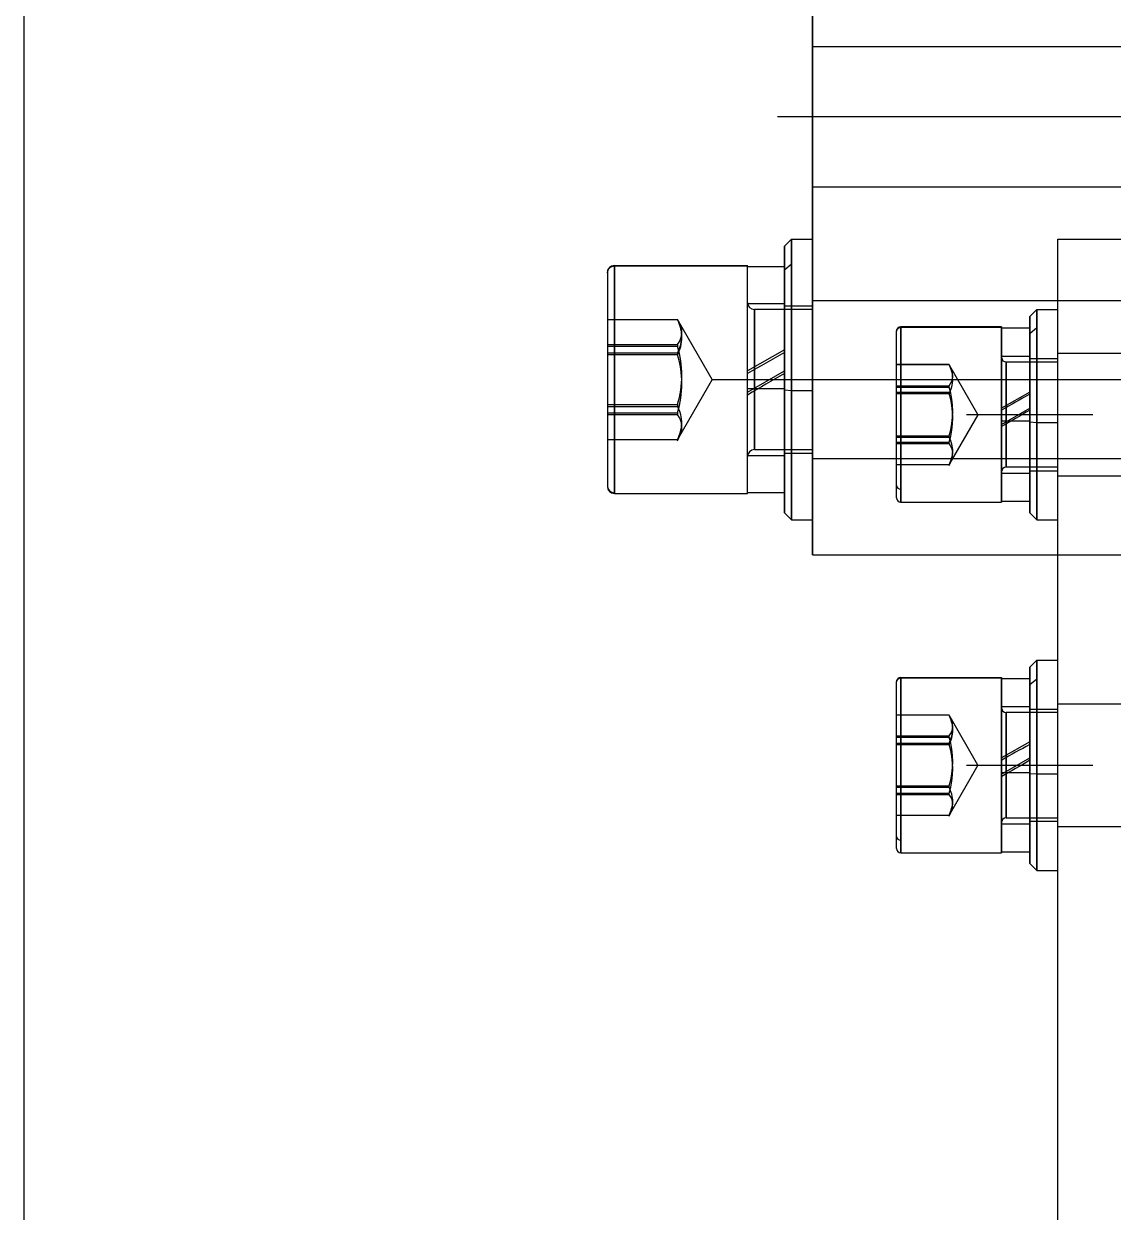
# Model space of a CAD drawing. Extents: x 250 to 718, y 586 to 1448.
# Drawn here: x 421 to 483.2, y 1135.7 to 1203.5 of the extents above; entities that cross this region are included whole.
import ezdxf

# ---------------------------------------------------------------- set-up
doc = ezdxf.new("R2010")
doc.units = 0
doc.layers.get('0').update_dxf_attribs({"linetype": 'CONTINUOUS'})
for name, color, linetype in [('中心线', 1, 'CONTINUOUS'), ('尺寸', 3, 'CONTINUOUS'), ('虚线', 5, 'CONTINUOUS')]:
    doc.layers.add(name, color=color, linetype=linetype)

msp = doc.modelspace()

# ---------------------------------------------------------------- linework, layer by layer
for p, q in [((466.009145, 1238.17633), (466.009145, 1173.17633)), ((464.409145, 1190.77633), (464.809145, 1191.17633)), ((464.809145, 1191.17633), (464.809145, 1175.17633)), ((464.809145, 1191.17633), (466.009145, 1191.17633)), ((480.009145, 1191.17633), (486.009145, 1191.17633)), ((480.009145, 1115.17633), (480.009145, 1191.17633)), ((464.409145, 1190.77633), (464.409145, 1175.57633)), ((454.309145, 1189.27633), (454.309145, 1177.07633)), ((454.709145, 1189.67633), (462.309145, 1189.67633)), ((454.709145, 1189.67633), (454.709145, 1189.65653)), ((454.709145, 1189.65653), (454.709145, 1189.67633)), ((454.709145, 1189.67633), (454.709145, 1189.65653)), ((454.709145, 1189.65653), (454.709145, 1189.67633)), ((454.709145, 1189.65653), (462.309145, 1189.65653)), ((454.709145, 1189.65653), (454.709145, 1176.71543)), ((454.709145, 1189.65653), (454.709145, 1176.71543)), ((462.309145, 1176.67633), (462.309145, 1189.67633)), ((462.309145, 1189.61633), (464.409145, 1189.61633)), ((464.409145, 1189.44133), (464.809145, 1189.77113)), ((478.409145, 1186.77633), (478.809145, 1187.17633)), ((478.809145, 1187.17633), (480.009145, 1187.17633)), ((478.809145, 1187.17633), (478.809145, 1175.17633)), ((478.409145, 1186.77633), (478.409145, 1175.57633)), ((470.809145, 1176.42633), (470.809145, 1185.92633)), ((476.809145, 1186.17633), (471.059145, 1186.17633)), ((471.059145, 1186.17633), (471.059145, 1186.16273)), ((471.059145, 1186.16273), (471.059145, 1186.17633)), ((471.059145, 1186.16273), (471.059145, 1186.17633)), ((471.059145, 1186.17633), (471.059145, 1186.16273)), ((471.059145, 1186.16273), (476.809145, 1186.16273)), ((471.059145, 1186.16273), (471.059145, 1176.92553)), ((471.059145, 1186.16273), (471.059145, 1176.92553)), ((476.809145, 1186.17633), (476.809145, 1176.17633)), ((476.809145, 1186.11633), (478.409145, 1186.11633)), ((478.409145, 1185.80643), (478.809145, 1186.13713)), ((462.309145, 1182.67353), (464.409145, 1182.67353)), ((464.409145, 1182.58303), (464.809145, 1182.55173)), ((464.809145, 1182.55173), (466.009145, 1182.55173)), ((476.809145, 1180.81213), (478.409145, 1180.81213)), ((478.409145, 1180.76343), (478.809145, 1180.73393)), ((478.809145, 1180.73393), (480.009145, 1180.73393)), ((471.059145, 1176.92553), (471.059145, 1176.17633)), ((471.059145, 1176.92553), (471.059145, 1176.17633)), ((454.709145, 1176.71543), (454.709145, 1176.67633)), ((454.709145, 1176.71543), (454.709145, 1176.67633)), ((454.709145, 1176.67633), (462.309145, 1176.67633)), ((462.309145, 1176.73633), (464.409145, 1176.73633)), ((476.809145, 1176.23633), (478.409145, 1176.23633)), ((464.409145, 1175.57633), (464.809145, 1175.17633)), ((471.059145, 1176.17633), (471.059145, 1176.18993)), ((471.059145, 1176.17633), (471.059145, 1176.18993)), ((471.059145, 1176.17633), (476.809145, 1176.17633)), ((478.409145, 1175.57633), (478.809145, 1175.17633)), ((464.809145, 1175.17633), (466.009145, 1175.17633)), ((478.809145, 1175.17633), (480.009145, 1175.17633)), ((466.009145, 1173.17633), (480.009145, 1173.17633)), ((478.409145, 1166.77633), (478.809145, 1167.17633)), ((478.409145, 1166.77633), (478.409145, 1155.57633)), ((478.809145, 1167.17633), (478.809145, 1155.17633)), ((478.809145, 1167.17633), (480.009145, 1167.17633)), ((471.059145, 1166.17633), (476.809145, 1166.17633)), ((471.059145, 1166.15893), (471.059145, 1166.17633)), ((471.059145, 1166.17633), (471.059145, 1166.15893)), ((471.059145, 1166.15893), (471.059145, 1166.17633)), ((471.059145, 1166.17633), (471.059145, 1166.15893)), ((471.059145, 1166.15893), (476.809145, 1166.15893)), ((471.059145, 1166.15893), (471.059145, 1156.90063)), ((471.059145, 1166.15893), (471.059145, 1156.90063)), ((476.809145, 1166.17633), (476.809145, 1156.17633)), ((476.809145, 1166.11633), (478.409145, 1166.11633)), ((478.409145, 1165.77613), (478.809145, 1166.10473)), ((470.809145, 1156.42633), (470.809145, 1165.92633)), ((476.809145, 1160.76513), (478.409145, 1160.76513)), ((478.409145, 1160.71013), (478.809145, 1160.67683)), ((478.809145, 1160.67683), (480.009145, 1160.67683)), ((471.059145, 1156.90063), (471.059145, 1156.17633)), ((471.059145, 1156.90063), (471.059145, 1156.17633)), ((471.059145, 1156.17633), (471.059145, 1156.19373)), ((471.059145, 1156.17633), (471.059145, 1156.19373)), ((471.059145, 1156.17633), (476.809145, 1156.17633)), ((476.809145, 1156.23633), (478.409145, 1156.23633)), ((478.409145, 1155.57633), (478.809145, 1155.17633)), ((478.809145, 1155.17633), (480.009145, 1155.17633))]:
    msp.add_line(p, q)
for points in [[(454.309145, 1189.25773), (454.339545, 1189.41033), (454.426345, 1189.53973), (454.556045, 1189.62613), (454.709145, 1189.65653)], [(454.309145, 1189.25773), (454.339545, 1189.41033), (454.426345, 1189.53973), (454.556045, 1189.62613), (454.709145, 1189.65653)], [(470.809145, 1185.91343), (470.828145, 1186.00883), (470.882345, 1186.08973), (470.963445, 1186.14373), (471.059145, 1186.16273)], [(470.809145, 1185.91343), (470.828145, 1186.00883), (470.882345, 1186.08973), (470.963445, 1186.14373), (471.059145, 1186.16273)], [(454.309145, 1177.11303), (454.339545, 1176.96093), (454.426345, 1176.83193), (454.556045, 1176.74573), (454.709145, 1176.71543)], [(454.309145, 1177.11303), (454.339545, 1176.96093), (454.426345, 1176.83193), (454.556045, 1176.74573), (454.709145, 1176.71543)], [(470.809145, 1177.13813), (470.828145, 1177.05673), (470.882345, 1176.98783), (470.963445, 1176.94173), (471.059145, 1176.92553)], [(470.809145, 1177.13813), (470.828145, 1177.05673), (470.882345, 1176.98783), (470.963445, 1176.94173), (471.059145, 1176.92553)], [(470.809145, 1165.90983), (470.828145, 1166.00523), (470.882345, 1166.08603), (470.963445, 1166.14003), (471.059145, 1166.15893)], [(470.809145, 1165.90983), (470.828145, 1166.00523), (470.882345, 1166.08603), (470.963445, 1166.14003), (471.059145, 1166.15893)], [(470.809145, 1157.11443), (470.828145, 1157.03263), (470.882345, 1156.96323), (470.963445, 1156.91693), (471.059145, 1156.90063)], [(470.809145, 1157.11443), (470.828145, 1157.03263), (470.882345, 1156.96323), (470.963445, 1156.91693), (471.059145, 1156.90063)]]:
    msp.add_lwpolyline(points)
for centre, radius, start, end in [((454.709145, 1189.27633), 0.4, 90, 180), ((471.059145, 1185.92633), 0.25, 90, 180), ((454.709145, 1177.07633), 0.4, 180, 270), ((471.059145, 1176.42633), 0.25, 180, 270), ((471.059145, 1165.92633), 0.25, 90, 180), ((471.059145, 1156.42633), 0.25, 180, 270)]:
    msp.add_arc(centre, radius, start, end)
at = {"layer": '中心线'}
for p, q in [((464.009145, 1198.17633), (488.009145, 1198.17633)), ((460.309145, 1183.17633), (466.409145, 1183.17633)), ((462.409145, 1183.17633), (468.009145, 1183.17633)), ((464.009145, 1183.17633), (488.009145, 1183.17633)), ((474.809145, 1181.17633), (480.409145, 1181.17633)), ((476.409145, 1181.17633), (482.009145, 1181.17633)), ((474.809145, 1161.17633), (480.409145, 1161.17633)), ((476.409145, 1161.17633), (482.009145, 1161.17633))]:
    msp.add_line(p, q, dxfattribs=at)
at = {"layer": '尺寸'}
msp.add_line((421.009145, 1269.17633), (421.009145, 929.67633), dxfattribs=at)
at = {"layer": '虚线'}
for p, q in [((466.009145, 1173.17633), (466.009145, 1238.17633)), ((466.009145, 1202.17633), (506.009145, 1202.17633)), ((466.009145, 1194.17633), (510.009145, 1194.17633)), ((464.809145, 1175.17633), (464.809145, 1191.17633)), ((480.009145, 1191.17633), (486.009145, 1191.17633)), ((480.009145, 1115.17633), (480.009145, 1191.17633)), ((464.409145, 1175.57633), (464.409145, 1190.77633)), ((454.309145, 1189.27633), (454.309145, 1177.09493)), ((454.709145, 1176.69613), (454.709145, 1189.65653)), ((454.709145, 1176.69613), (454.709145, 1189.65653)), ((462.309145, 1176.67633), (462.309145, 1189.65653)), ((462.309145, 1187.51633), (464.409145, 1187.51633)), ((466.009145, 1187.17633), (462.709145, 1187.17633)), ((462.709145, 1184.81413), (462.709145, 1187.17633)), ((462.709145, 1187.17633), (462.709145, 1181.53853)), ((462.709145, 1184.81413), (462.709145, 1187.17633)), ((462.709145, 1187.17633), (462.709145, 1181.53853)), ((464.409145, 1187.37633), (466.009145, 1187.37633)), ((466.009145, 1187.67633), (486.009145, 1187.67633)), ((478.809145, 1175.17633), (478.809145, 1187.17633)), ((454.309145, 1186.60133), (458.309145, 1186.60133)), ((454.309145, 1186.59243), (458.309145, 1186.59243)), ((458.309145, 1186.60133), (458.309145, 1186.59243)), ((460.286945, 1183.18213), (458.371045, 1186.50073)), ((478.409145, 1175.57633), (478.409145, 1186.77633)), ((470.809145, 1177.13813), (470.809145, 1185.92633)), ((471.059145, 1176.18993), (471.059145, 1186.16273)), ((471.059145, 1176.18993), (471.059145, 1186.16273)), ((476.809145, 1176.18993), (476.809145, 1186.16273)), ((454.309145, 1185.16583), (458.309145, 1185.16583)), ((454.309145, 1185.07133), (458.309145, 1185.07133)), ((458.309145, 1185.16583), (458.309145, 1185.07133)), ((454.309145, 1184.70633), (458.309145, 1184.70633)), ((454.309145, 1184.60293), (458.309145, 1184.60293)), ((458.309145, 1184.70633), (458.309145, 1184.60293)), ((464.409145, 1184.87883), (462.309145, 1183.67913)), ((462.709145, 1179.17633), (462.709145, 1184.81413)), ((462.709145, 1179.17633), (462.709145, 1184.81413)), ((476.809145, 1184.51633), (478.409145, 1184.51633)), ((478.409145, 1184.37633), (480.009145, 1184.37633)), ((480.009145, 1184.67633), (486.009145, 1184.67633)), ((462.309145, 1182.46143), (464.409145, 1183.67913)), ((473.809145, 1184.03293), (470.809145, 1184.03293)), ((470.809145, 1184.02643), (473.809145, 1184.02643)), ((473.809145, 1184.02643), (473.809145, 1184.03293)), ((475.458445, 1181.18123), (473.858445, 1183.95243)), ((477.059145, 1184.17633), (480.009145, 1184.17633)), ((477.059145, 1184.17633), (477.059145, 1182.41653)), ((477.059145, 1179.93613), (477.059145, 1184.17633)), ((477.059145, 1179.93613), (477.059145, 1184.17633)), ((477.059145, 1184.17633), (477.059145, 1182.41653)), ((460.286945, 1183.17053), (458.371045, 1179.85193)), ((460.286945, 1183.17053), (460.286945, 1183.18213)), ((470.809145, 1182.82233), (473.809145, 1182.82233)), ((470.809145, 1182.74903), (473.809145, 1182.74903)), ((470.809145, 1182.46023), (473.809145, 1182.46023)), ((470.809145, 1182.38043), (473.809145, 1182.38043)), ((473.809145, 1182.74903), (473.809145, 1182.82233)), ((473.809145, 1182.38043), (473.809145, 1182.46023)), ((478.409145, 1182.45543), (476.809145, 1181.54053)), ((477.059145, 1182.41653), (477.059145, 1178.17633)), ((477.059145, 1182.41653), (477.059145, 1178.17633)), ((454.309145, 1181.74973), (458.309145, 1181.74973)), ((454.309145, 1181.64633), (458.309145, 1181.64633)), ((458.309145, 1181.74973), (458.309145, 1181.64633)), ((454.309145, 1181.28133), (458.309145, 1181.28133)), ((454.309145, 1181.18683), (458.309145, 1181.18683)), ((458.309145, 1181.28133), (458.309145, 1181.18683)), ((462.709145, 1181.53853), (462.709145, 1180.14993)), ((462.709145, 1181.53853), (462.709145, 1180.14993)), ((475.458445, 1181.17143), (473.858445, 1178.40023)), ((475.458445, 1181.18123), (475.458445, 1181.17143)), ((476.809145, 1180.61293), (478.409145, 1181.54053)), ((454.309145, 1179.76023), (458.309145, 1179.76023)), ((454.309145, 1179.75133), (458.309145, 1179.75133)), ((458.309145, 1179.76023), (458.309145, 1179.75133)), ((462.709145, 1180.14993), (462.709145, 1179.17633)), ((462.709145, 1180.14993), (462.709145, 1179.17633)), ((470.809145, 1179.97223), (473.809145, 1179.97223)), ((470.809145, 1179.89243), (473.809145, 1179.89243)), ((473.809145, 1179.89243), (473.809145, 1179.97223)), ((477.059145, 1179.07363), (477.059145, 1179.93613)), ((477.059145, 1179.07363), (477.059145, 1179.93613)), ((462.709145, 1179.17633), (466.009145, 1179.17633)), ((464.409145, 1178.97633), (466.009145, 1178.97633)), ((470.809145, 1179.60363), (473.809145, 1179.60363)), ((470.809145, 1179.53033), (473.809145, 1179.53033)), ((473.809145, 1179.53033), (473.809145, 1179.60363)), ((477.059145, 1178.17633), (477.059145, 1179.07363)), ((477.059145, 1178.17633), (477.059145, 1179.07363)), ((462.309145, 1178.83633), (464.409145, 1178.83633)), ((466.009145, 1178.67633), (486.009145, 1178.67633)), ((470.809145, 1178.32623), (473.809145, 1178.32623)), ((473.809145, 1178.31973), (473.809145, 1178.32623)), ((476.809145, 1177.83633), (478.409145, 1177.83633)), ((480.009145, 1178.17633), (477.059145, 1178.17633)), ((478.409145, 1177.97633), (480.009145, 1177.97633)), ((480.009145, 1177.67633), (486.009145, 1177.67633)), ((454.709145, 1176.67633), (454.709145, 1176.69613)), ((454.709145, 1176.67633), (454.709145, 1176.69613)), ((466.009145, 1173.17633), (506.009145, 1173.17633)), ((478.409145, 1155.57633), (478.409145, 1166.77633)), ((478.809145, 1155.17633), (478.809145, 1167.17633)), ((471.059145, 1156.19373), (471.059145, 1166.15893)), ((471.059145, 1156.19373), (471.059145, 1166.15893)), ((476.809145, 1156.19373), (476.809145, 1166.15893)), ((473.809145, 1164.03123), (470.809145, 1164.03123)), ((470.809145, 1158.32143), (470.809145, 1164.03123)), ((473.809145, 1164.02383), (473.809145, 1164.03123)), ((476.809145, 1164.51633), (478.409145, 1164.51633)), ((480.009145, 1164.17633), (477.059145, 1164.17633)), ((477.059145, 1164.17633), (477.059145, 1162.39043)), ((477.059145, 1159.96223), (477.059145, 1164.17633)), ((477.059145, 1164.17633), (477.059145, 1162.39043)), ((477.059145, 1159.96223), (477.059145, 1164.17633)), ((478.409145, 1164.37633), (480.009145, 1164.37633)), ((480.009145, 1164.67633), (526.009145, 1164.67633)), ((475.458445, 1161.18123), (473.865745, 1163.93983)), ((470.809145, 1162.84463), (473.809145, 1162.84463)), ((470.809145, 1162.77183), (473.809145, 1162.77183)), ((473.809145, 1162.77183), (473.809145, 1162.84463)), ((470.809145, 1162.43583), (473.809145, 1162.43583)), ((470.809145, 1162.35553), (473.809145, 1162.35553)), ((473.809145, 1162.35553), (473.809145, 1162.43583)), ((478.409145, 1162.50083), (476.809145, 1161.58753)), ((477.059145, 1162.39043), (477.059145, 1158.17633)), ((477.059145, 1162.39043), (477.059145, 1158.17633)), ((476.809145, 1160.65973), (478.409145, 1161.58753)), ((475.458445, 1161.17143), (473.865745, 1158.41283)), ((475.458445, 1161.18123), (475.458445, 1161.17143)), ((470.809145, 1159.99713), (473.809145, 1159.99713)), ((473.809145, 1159.91683), (473.809145, 1159.99713)), ((477.059145, 1159.09413), (477.059145, 1159.96223)), ((477.059145, 1159.09413), (477.059145, 1159.96223)), ((470.809145, 1159.91683), (473.809145, 1159.91683)), ((470.809145, 1159.58083), (473.809145, 1159.58083)), ((470.809145, 1159.50803), (473.809145, 1159.50803)), ((473.809145, 1159.50803), (473.809145, 1159.58083)), ((477.059145, 1158.17633), (477.059145, 1159.09413)), ((477.059145, 1158.17633), (477.059145, 1159.09413)), ((470.809145, 1158.32883), (473.809145, 1158.32883)), ((473.809145, 1158.32143), (473.809145, 1158.32883)), ((477.059145, 1158.17633), (480.009145, 1158.17633)), ((478.409145, 1157.97633), (480.009145, 1157.97633)), ((476.809145, 1157.83633), (478.409145, 1157.83633)), ((480.009145, 1157.67633), (486.009145, 1157.67633))]:
    msp.add_line(p, q, dxfattribs=at)
for centre, radius, start, end in [((462.709145, 1187.57633), 0.4, 180, 270), ((456.403145, 1185.35883), 2.2752, 30.1252, 33.1011), ((456.427145, 1185.58843), 2.133, 2.714, 28.0778), ((457.418045, 1185.87603), 1.1395, 321.4432, 33.2443), ((456.427145, 1185.58843), 2.133, 331.6433, 359.9702), ((452.891345, 1183.41053), 5.6666, 342.957, 17.043), ((456.485645, 1185.69053), 2.0722, 331.6433, 359.9702), ((452.891345, 1182.94213), 5.6666, 342.957, 17.043), ((584.729245, 970.87013), 245.3662, 119.365, 119.9293), ((477.059145, 1184.42633), 0.25, 180, 270), ((473.050545, 1183.42163), 0.9667, 321.6919, 33.3052), ((472.259845, 1183.19213), 1.7596, 2.7478, 28.3013), ((472.183745, 1182.98083), 1.9362, 30.1198, 32.9147), ((588.840745, 967.30433), 249.4601, 119.9206, 120.4786), ((472.259845, 1183.19213), 1.7596, 331.4151, 359.953), ((469.295545, 1181.36063), 4.7223, 342.9018, 17.0982), ((469.295545, 1180.99203), 4.7223, 342.9018, 17.0982), ((576.741245, 1007.89383), 200.2465, 119.4102, 119.9371), ((456.485645, 1180.66213), 2.0722, 0.0298, 28.3567), ((457.418045, 1180.47663), 1.1395, 326.7562, 38.556), ((579.875745, 1005.17573), 203.3677, 119.9293, 120.4508), ((456.427145, 1180.76423), 2.133, 331.9222, 357.286), ((456.485645, 1180.66213), 2.0722, 331.9222, 357.286), ((456.405845, 1180.99213), 2.2721, 326.8981, 329.8782), ((472.309045, 1179.07483), 1.7085, 0.0424, 28.5895), ((462.709145, 1178.77633), 0.4, 90, 180), ((472.260845, 1179.16023), 1.7586, 331.6915, 357.2597), ((473.051945, 1178.93113), 0.9656, 326.6406, 38.3533), ((472.309045, 1179.07483), 1.7085, 331.6915, 357.2597), ((472.227645, 1179.34313), 1.8837, 327.0915, 329.9624), ((477.059145, 1177.92633), 0.25, 90, 180), ((472.215945, 1163.17873), 1.8035, 2.6951, 27.946), ((472.257945, 1163.00623), 1.8593, 30.1436, 33.4577), ((477.059145, 1164.42633), 0.25, 180, 270), ((473.086545, 1163.43113), 0.9307, 320.9382, 33.1383), ((472.215945, 1163.17873), 1.8035, 331.7774, 359.9696), ((469.302445, 1161.38443), 4.7154, 342.8893, 17.1107), ((472.265245, 1163.26443), 1.7522, 331.7774, 359.9696), ((469.302445, 1160.96823), 4.7154, 342.8893, 17.1107), ((565.135545, 1007.96733), 177.087, 119.3235, 119.9188), ((568.266945, 1005.25263), 180.2038, 119.9105, 120.4988), ((472.265745, 1159.08843), 1.7517, 0.0258, 28.2272), ((473.087945, 1158.92173), 0.9295, 326.8037, 39.1086), ((472.216945, 1159.17373), 1.8025, 332.0468, 357.3124), ((472.265745, 1159.08843), 1.7517, 332.0468, 357.3124), ((472.296445, 1159.32073), 1.8129, 326.55, 329.947), ((477.059145, 1157.92633), 0.25, 90, 180)]:
    msp.add_arc(centre, radius, start, end, dxfattribs=at)

doc.saveas('drawing.dxf')
